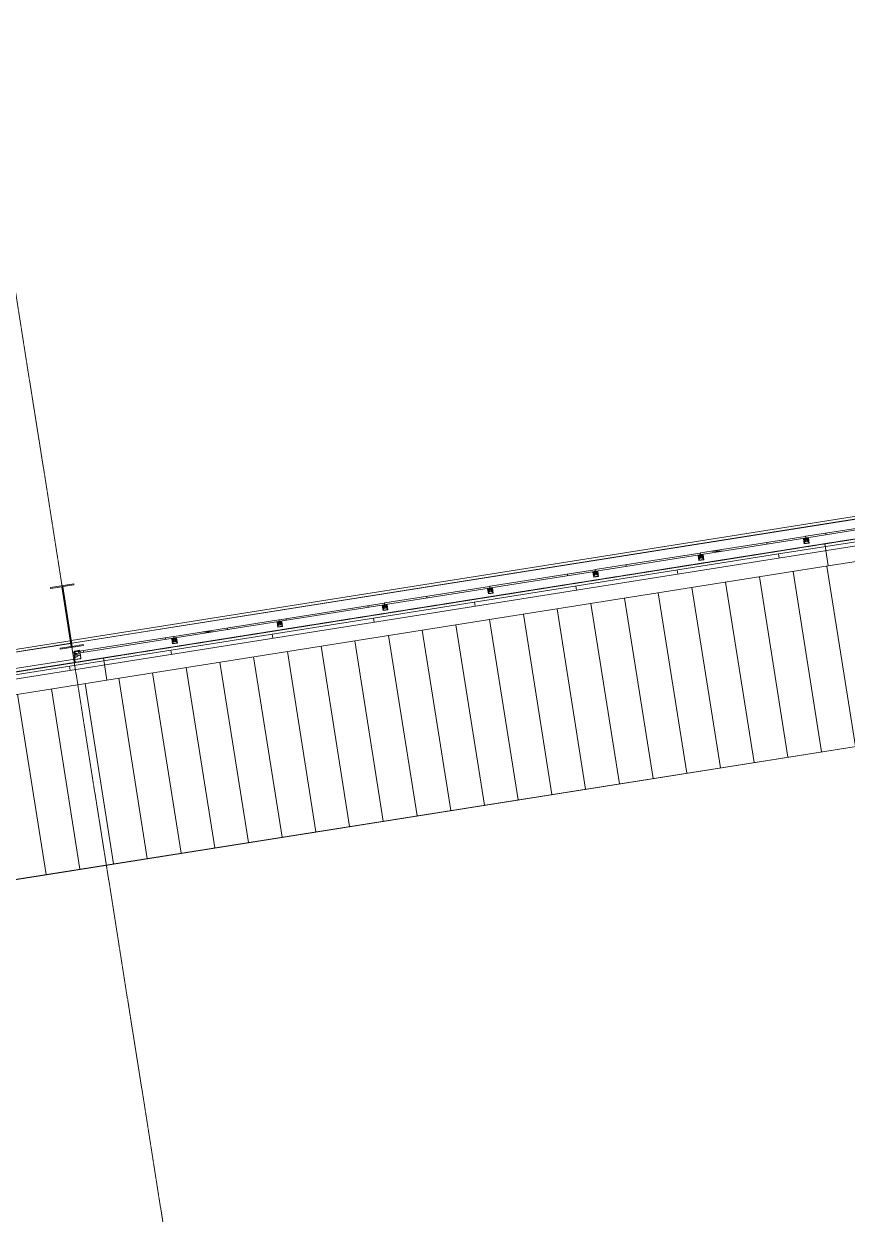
# Model space of a CAD drawing. Header units: millimetres. Extents: x -2355779 to -2216356, y 3874558 to 4068437.
# Drawn here: x -2258005 to -2249973, y 4003494 to 4015110 of the extents above; entities that cross this region are included whole.
import ezdxf

# ---------------------------------------------------------------- set-up
doc = ezdxf.new("R2010")
doc.units = ezdxf.units.MM
doc.linetypes.add('Grid Line', pattern=[21, 12, -3, 3, -3])
doc.linetypes.add('Overhead', pattern=[4, 2.5, -1.5])
for name, color, linetype, lineweight in [('A-CLNG', 13, 'Continuous', 5), ('A-DETL-GENF', 92, 'Continuous', 5), ('A-FLOR-OVHD', 1, 'Overhead', 13), ('A-GENM', 13, 'Continuous', 5), ('A-GLAZ-CURT', 52, 'Continuous', 5), ('A-GLAZ-CWMG', 51, 'Continuous', 5), ('A-ROOF', 132, 'Continuous', 5), ('A-ROOF-OTLN', 132, 'Continuous', 5), ('A-ROOF-PATT', 132, 'Continuous', 5), ('A-WALL', 113, 'Continuous', 5), ('A-WALL-FNSH', 113, 'Continuous', 13), ('S-BEAM', 12, 'Continuous', 5), ('S-GRID', 1, 'Continuous', 5)]:
    doc.layers.add(name, color=color, linetype=linetype, lineweight=lineweight)
pattern_1 = [(270, (0, 0.5), (-15, -9e-16), [])]

# ---------------------------------------------------------------- blocks, each defined once
blk = doc.blocks.new('Structural Framing 23 - Structural Framing 1-1264781-GA - Part B 6m')
at = {"layer": 'S-BEAM', "lineweight": 13}
for p, q in [((-2257518, 4009645), (-2257746, 4009609)), ((-2257746, 4009609), (-2257744, 4009599)), ((-2257744, 4009599), (-2257635, 4009616)), ((-2257635, 4009616), (-2257543, 4009033)), ((-2257626, 4009618), (-2257517, 4009635)), ((-2257533, 4009035), (-2257626, 4009618)), ((-2257517, 4009635), (-2257518, 4009645)), ((-2257543, 4009033), (-2257652, 4009016)), ((-2257652, 4009016), (-2257650, 4009006)), ((-2257650, 4009006), (-2257423, 4009042)), ((-2257425, 4009052), (-2257533, 4009035)), ((-2257423, 4009042), (-2257425, 4009052))]:
    blk.add_line(p, q, dxfattribs=at)
blk = doc.blocks.new('Generic Models 20 - Generic Models 13-2246191-GA - Part B 6m')
at = {"layer": 'A-GENM', "lineweight": 13}
for p, q in [((-2247458, 4010470), (-2250191, 4010037)), ((-2250157, 4009820), (-2247424, 4010252)), ((-2250191, 4010037), (-2257229, 4008922)), ((-2250191, 4010037), (-2250157, 4009820)), ((-2250157, 4009820), (-2250191, 4010037)), ((-2257195, 4008705), (-2250157, 4009820)), ((-2257229, 4008922), (-2257195, 4008705))]:
    blk.add_line(p, q, dxfattribs=at)
at = {"layer": 'A-GENM'}
for p, q in [((-2267703, 4007263), (-2257229, 4008922)), ((-2257195, 4008705), (-2267213, 4007118))]:
    blk.add_line(p, q, dxfattribs=at)
blk = doc.blocks.new('Rectangular Mullion - DPANMF BT1-1105306-GA - Part B 6m')
at = {"layer": 'A-DETL-GENF'}
for p, q in [((45, 67), (-13, 67)), ((-13, 67), (-13, -7)), ((-11, 46), (-11, 65)), ((-11, 65), (46, 65)), ((0, 46), (-11, 46)), ((-11, 20), (-11, 45)), ((-11, 45), (-1, 45)), ((-1, 20), (-11, 20)), ((-11, -5), (-11, 19)), ((-11, 19), (-1, 19)), ((-2, 4), (-8, 4)), ((-8, 4), (-8, -5)), ((-6, -14), (-6, 2)), ((-6, 2), (-3, 2)), ((-2, 42), (-4, 41)), ((-4, 40), (15, 40)), ((-4, 24), (-2, 22)), ((15, 24), (-4, 24)), ((-4, 1), (-4, -2)), ((-3, 2), (-3, -1)), ((-3, -2), (-3, 1)), ((-2, 0), (-2, 4)), ((-1, 45), (-1, 42)), ((1, 41), (-1, 41)), ((-1, 23), (-1, 20)), ((-1, 23), (1, 23)), ((-1, 19), (-1, 14)), ((-1, 14), (0, 14)), ((0, 42), (0, 46)), ((0, 14), (0, 22)), ((1, 44), (1, 41)), ((1, 23), (1, 20)), ((2, 41), (2, 44)), ((15, 41), (2, 41)), ((2, 20), (2, 23)), ((2, 23), (15, 23)), ((44, 33), (25, 33)), ((25, 31), (44, 31)), ((45, 12), (37, 12)), ((37, 12), (37, 11)), ((37, 11), (47, 11)), ((47, 65), (42, 65)), ((42, 65), (42, 63)), ((42, 63), (45, 63)), ((45, 63), (45, 34)), ((45, 30), (45, 12)), ((47, 11), (47, 65)), ((-13, -7), (-8, -7)), ((-8, -5), (-11, -5)), ((-8, -7), (-8, -16)), ((-8, -16), (-2, -16)), ((-4, -14), (-6, -14)), ((-4, -2), (-4, -3)), ((-4, -3), (-4, -12)), ((-3, -12), (-2, -12)), ((-2, -11), (-2, -2)), ((-1, -11), (-2, -11)), ((-2, -12), (-2, -16)), ((-2, -16), (-2, -13)), ((-2, -16), (46, -16)), ((0, -14), (0, -12)), ((44, -14), (0, -14)), ((44, -1), (42, -6)), ((43, -6), (44, -1)), ((43, -12), (43, -11)), ((43, -11), (46, -11)), ((46, -6), (44, -7)), ((46, -11), (44, -11)), ((44, -11), (44, -14)), ((48, 0), (46, -6)), ((46, -16), (46, -11)), ((46, -11), (46, -12))]:
    blk.add_line(p, q, dxfattribs=at)
for centre, radius, start, end in [((-4, 40), 0.3, 120, 270), ((-4, 24), 0.3, 90, 240), ((-3, 0), 0.834, 236.0388, 360), ((1, 44), 0.5, 360, 180), ((1, 20), 0.5, 180, 360), ((15, 32), 9.2, 9.8791, 91.6261), ((15, 32), 8, 270, 91.7438), ((15, 32), 9.2, 270, 350.121), ((25, 34), 1, 189.8791, 270), ((25, 30), 1, 90, 170.121), ((44, 34), 1, 270, 0), ((44, 30), 1, 0, 90), ((-3, -12), 0.5, 180, 270), ((-4, -14), 0.5, 270, 360), ((-2, -11), 0.5, 180, 270), ((-1, -12), 0.7, 360, 90), ((35, -1), 0.4, 40.5832, 186.9264), ((46, 0), 11.6, 183.4449, 257.2858), ((82, 37), 59.8, 218.9937, 226.1468), ((41, -6), 0.88, 222.5702, 338.0118), ((44, -6), 0.48, 168.5298, 286.4274), ((44, -1), 0.32, 348.5298, 158.0118), ((44, -10), 3.39, 323.7277, 346.2387), ((48, -1), 0.4, 353.5953, 160.3625), ((10, -1), 39.1, 346.2387, 0.9519)]:
    blk.add_arc(centre, radius, start, end, dxfattribs=at)
for points, knots in [([(-3, 1), (-3, 1), (-3, 1), (-4, 1), (-4, 1), (-4, 1), (-4, 1), (-4, 1), (-4, 1)], [0, 0, 0, 0, 0.125, 0.25, 0.5, 0.666667, 0.833333, 1, 1, 1, 1]), ([(-1, 41), (-1, 41), (-1, 42), (-1, 42), (-1, 42), (-1, 42), (-2, 42), (-2, 42)], [0, 0, 0, 0, 0.125, 0.25, 0.375, 0.625, 1, 1, 1, 1]), ([(-2, 22), (-2, 22), (-2, 22), (-1, 22), (-1, 22), (-1, 23), (-1, 23), (-1, 23)], [0, 0, 0, 0, 0.25, 0.5, 0.75, 0.875, 1, 1, 1, 1]), ([(-1, 42), (-1, 41), (-1, 41), (-1, 41), (-1, 41), (-1, 41), (-1, 41), (0, 42), (0, 42), (0, 42), (0, 42), (0, 42), (0, 42)], [0, 0, 0, 0, 0.083333, 0.1875, 0.291667, 0.375, 0.458333, 0.583333, 0.666667, 0.75, 0.875, 1, 1, 1, 1]), ([(0, 22), (0, 22), (0, 22), (0, 23), (0, 23), (-1, 23), (-1, 23), (-1, 23), (-1, 23), (-1, 23), (-1, 23)], [0, 0, 0, 0, 0.333333, 0.416667, 0.5, 0.583333, 0.666667, 0.75, 0.84375, 1, 1, 1, 1]), ([(46, 65), (46, 65), (46, 65), (46, 65), (46, 65), (46, 65), (46, 65), (46, 65), (46, 66), (46, 66), (46, 66), (46, 67), (46, 67), (45, 67), (45, 67), (45, 67)], [0, 0, 0, 0, 0.041667, 0.104167, 0.177083, 0.239583, 0.333333, 0.416667, 0.5, 0.666667, 0.729167, 0.791667, 0.84375, 0.90625, 1, 1, 1, 1]), ([(-2, -13), (-2, -13), (-2, -12), (-2, -12), (-3, -13), (-3, -13), (-3, -13), (-3, -13), (-3, -13), (-4, -13), (-4, -13), (-4, -14), (-4, -14), (-4, -14)], [0, 0, 0, 0, 0.072917, 0.1875, 0.291667, 0.5, 0.583333, 0.666667, 0.729167, 0.791667, 0.854167, 0.916667, 1, 1, 1, 1]), ([(-2, -2), (-2, -2), (-2, -2), (-2, -2), (-2, -2), (-3, -2), (-3, -2), (-3, -2), (-3, -2), (-3, -2)], [0, 0, 0, 0, 0.111111, 0.222222, 0.333333, 0.444444, 0.555556, 0.708333, 1, 1, 1, 1]), ([(46, -12), (46, -12), (46, -12), (46, -13), (46, -12), (46, -12), (47, -12), (47, -12), (47, -12)], [0, 0, 0, 0, 0.147059, 0.294118, 0.411765, 0.588235, 0.823529, 1, 1, 1, 1])]:
    blk.add_open_spline(points, degree=3, knots=knots, dxfattribs=at)
blk = doc.blocks.new('Rectangular Mullion - Frame_Framed Facade_Danpal_DPANMF BT1-2873210-GA - Part B 6m')
at = {"layer": 'A-GLAZ-CWMG'}
for p, q in [((-60, 57), (-60, 55)), ((-60, 1), (-13, 1)), ((-13, 1), (-13, -24)), ((-57, -21), (-59, -21)), ((-59, -21), (-59, -26)), ((-57, -24), (-57, -21)), ((-11, -26), (-6, -26)), ((-6, -17), (0, -17)), ((-6, -26), (-6, -17))]:
    blk.add_line(p, q, dxfattribs=at)
blk = doc.blocks.new('MulticellPanel_Polycarbonate_Danpal_1040w - Grey-2900068-GA - Part B 6m')
at = {"layer": 'A-GENM'}
h = blk.add_hatch(dxfattribs=at)
h.set_pattern_fill('FP_52', color=256, style=0, pattern_type=2)
h.set_pattern_definition(pattern_1)
h.paths.add_polyline_path([(-481, -1), (-481, 0), (-482, 1)])
h.paths.add_polyline_path([(487, -2), (485, -2), (486, -2)])
h.paths.add_polyline_path([(486, 8), (487, 9), (485, 16)])
for p, q in [((488, 9), (488, 13)), ((483, -6), (480, -6)), ((480, -6), (483, -11)), ((483, -11), (480, -10)), ((480, -10), (482, -14)), ((483, -15), (486, -15))]:
    blk.add_line(p, q, dxfattribs=at)
for centre, radius, start, end in [((-485, 13), 3, 105, 165), ((-488, 8), 1.2, 15, 74.9998), ((-488, 8), 1.2, 285.0002, 330.0001), ((485, 13), 3, 360, 75), ((488, 8), 1.2, 90.0002, 150.0001), ((488, 8), 1.2, 195, 239.9999), ((-479, -2), 2, 90, 131.2718), ((479, -2), 2, 21.2136, 76.2427), ((483, -14), 1.5, 206.8391, 270), ((486, -14), 1.5, 270, 0), ((488, -3), 1.2, 135.0001, 150.0001), ((488, -3), 1.2, 195, 239.9999)]:
    blk.add_arc(centre, radius, start, end, dxfattribs=at)
blk = doc.blocks.new('MulticellPanel_Polycarbonate_Danpal_1040w - Grey-2872306-GA - Part B 6m')
at = {"layer": 'A-GENM'}
h = blk.add_hatch(dxfattribs=at)
h.set_pattern_fill('FP_52', color=256, style=0, pattern_type=2)
h.set_pattern_definition(pattern_1)
h.paths.add_polyline_path([(-513, -1), (-514, 0), (-515, 1)])
h.paths.add_polyline_path([(519, -2), (517, -2), (519, -2)])
h.paths.add_polyline_path([(519, 8), (519, 9), (517, 16)])
for p, q in [((-520, 13), (-520, 9)), ((520, 9), (520, 13)), ((-519, -15), (-516, -15)), ((-515, -11), (-513, -6)), ((-513, -6), (-515, -6)), ((-513, -10), (-515, -11)), ((-514, -14), (-513, -10)), ((515, -6), (513, -6)), ((513, -6), (515, -11)), ((515, -11), (513, -10)), ((513, -10), (514, -14)), ((516, -15), (519, -15))]:
    blk.add_line(p, q, dxfattribs=at)
for centre, radius, start, end in [((-517, 13), 3, 105, 180), ((-520, 8), 1.2, 15, 89.9998), ((-520, 8), 1.2, 285.0002, 330.0001), ((517, 13), 3, 360, 75), ((520, 8), 1.2, 90.0002, 150.0001), ((520, 8), 1.2, 195, 239.9999), ((-520, -3), 1.2, 285.0002, 330.0001), ((-519, -14), 1.5, 180, 270), ((-520, -3), 1.2, 15, 59.9999), ((-516, -14), 1.5, 270, 333.1609), ((-511, -2), 2, 90, 158.7864), ((511, -2), 2, 21.2136, 76.2427), ((516, -14), 1.5, 206.8391, 270), ((520, -3), 1.2, 135.0001, 150.0001), ((520, -3), 1.2, 195, 239.9999), ((519, -14), 1.5, 270, 0)]:
    blk.add_arc(centre, radius, start, end, dxfattribs=at)
blk = doc.blocks.new('MulticellPanel_Polycarbonate_Danpal_1040w - Grey-V52-GA - Part B 6m')
at = {"layer": 'A-GENM'}
h = blk.add_hatch(dxfattribs=at)
h.set_pattern_fill('FP_52', color=256, style=0, pattern_type=2)
h.set_pattern_definition(pattern_1)
h.paths.add_polyline_path([(-513, -1), (-514, 0), (-515, 1)])
h.paths.add_polyline_path([(519, -2), (517, -2), (519, -2)])
h.paths.add_polyline_path([(519, 8), (519, 9), (518, 13)])
for p, q in [((-520, 13), (-520, 9)), ((520, 9), (520, 13)), ((-519, -15), (-516, -15)), ((-515, -11), (-513, -6)), ((-513, -6), (-515, -6)), ((-513, -10), (-515, -11)), ((-514, -14), (-513, -10)), ((515, -6), (513, -6)), ((513, -6), (515, -11)), ((515, -11), (513, -10)), ((513, -10), (514, -14)), ((516, -15), (519, -15))]:
    blk.add_line(p, q, dxfattribs=at)
for centre, radius, start, end in [((-517, 13), 3, 105, 180), ((-520, 8), 1.2, 15, 89.9998), ((-520, 8), 1.2, 285.0002, 330.0001), ((517, 13), 3, 360, 75), ((520, 8), 1.2, 90.0002, 150.0001), ((520, 8), 1.2, 195, 239.9999), ((-520, -3), 1.2, 285.0002, 330.0001), ((-519, -14), 1.5, 180, 270), ((-520, -3), 1.2, 15, 59.9999), ((-516, -14), 1.5, 270, 333.1609), ((-511, -2), 2, 90, 158.7864), ((511, -2), 2, 21.2136, 76.2427), ((516, -14), 1.5, 206.8391, 270), ((520, -3), 1.2, 135.0001, 150.0001), ((520, -3), 1.2, 195, 239.9999), ((519, -14), 1.5, 270, 0)]:
    blk.add_arc(centre, radius, start, end, dxfattribs=at)
blk = doc.blocks.new('MulticellPanel_Polycarbonate_Danpal_1040w - Grey-V53-GA - Part B 6m')
at = {"layer": 'A-GENM'}
h = blk.add_hatch(dxfattribs=at)
h.set_pattern_fill('FP_52', color=256, style=0, pattern_type=2)
h.set_pattern_definition(pattern_1)
h.paths.add_polyline_path([(-513, -1), (-514, 0), (-515, 1)])
h.paths.add_polyline_path([(519, -2), (519, -2), (517, -2)])
h.paths.add_polyline_path([(519, 8), (519, 9), (517, 16)])
for p, q in [((-520, 13), (-520, 9)), ((520, 9), (520, 13)), ((-519, -15), (-516, -15)), ((-515, -11), (-513, -6)), ((-513, -6), (-515, -6)), ((-513, -10), (-515, -11)), ((-514, -14), (-513, -10)), ((515, -6), (513, -6)), ((513, -6), (515, -11)), ((515, -11), (513, -10)), ((513, -10), (514, -14)), ((516, -15), (519, -15))]:
    blk.add_line(p, q, dxfattribs=at)
for centre, radius, start, end in [((-517, 13), 3, 105, 180), ((-520, 8), 1.2, 15, 89.9998), ((-520, 8), 1.2, 285.0002, 330.0001), ((517, 13), 3, 360, 75), ((520, 8), 1.2, 90.0002, 150.0001), ((520, 8), 1.2, 195, 239.9999), ((-520, -3), 1.2, 285.0002, 330.0001), ((-519, -14), 1.5, 180, 270), ((-520, -3), 1.2, 15, 59.9999), ((-516, -14), 1.5, 270, 333.1609), ((-511, -2), 2, 90, 158.7864), ((511, -2), 2, 21.2136, 76.2427), ((516, -14), 1.5, 206.8391, 270), ((520, -3), 1.2, 135.0001, 150.0001), ((520, -3), 1.2, 195, 239.9999), ((519, -14), 1.5, 270, 0)]:
    blk.add_arc(centre, radius, start, end, dxfattribs=at)
blk = doc.blocks.new('MulticellPanel_Polycarbonate_Danpal_1040w - Grey-V54-GA - Part B 6m')
at = {"layer": 'A-GENM'}
h = blk.add_hatch(dxfattribs=at)
h.set_pattern_fill('FP_52', color=256, style=0, pattern_type=2)
h.set_pattern_definition(pattern_1)
h.paths.add_polyline_path([(-513, -1), (-514, 0), (-515, 1)])
h.paths.add_polyline_path([(519, -2), (517, -2), (519, -2)])
h.paths.add_polyline_path([(519, 8), (519, 9), (517, 16)])
for p, q in [((-520, 13), (-520, 9)), ((520, 9), (520, 13)), ((-519, -15), (-516, -15)), ((-515, -11), (-513, -6)), ((-513, -6), (-515, -6)), ((-513, -10), (-515, -11)), ((-514, -14), (-513, -10)), ((515, -6), (513, -6)), ((513, -6), (515, -11)), ((515, -11), (513, -10)), ((513, -10), (514, -14)), ((516, -15), (519, -15))]:
    blk.add_line(p, q, dxfattribs=at)
for centre, radius, start, end in [((-517, 13), 3, 105, 180), ((-520, 8), 1.2, 15, 89.9998), ((-520, 8), 1.2, 285.0002, 330.0001), ((517, 13), 3, 360, 75), ((520, 8), 1.2, 90.0002, 150.0001), ((520, 8), 1.2, 195, 239.9999), ((-520, -3), 1.2, 285.0002, 330.0001), ((-519, -14), 1.5, 180, 270), ((-520, -3), 1.2, 15, 60.6882), ((-516, -14), 1.5, 270, 333.1609), ((-511, -2), 2, 90, 158.7864), ((511, -2), 2, 21.2136, 76.2427), ((516, -14), 1.5, 206.8391, 270), ((520, -3), 1.2, 135.0001, 150.0001), ((520, -3), 1.2, 195, 239.9999), ((519, -14), 1.5, 270, 0)]:
    blk.add_arc(centre, radius, start, end, dxfattribs=at)
blk = doc.blocks.new('MulticellPanel_Polycarbonate_Danpal_1040w - Grey-2900072-GA - Part B 6m')
at = {"layer": 'A-GENM'}
h = blk.add_hatch(dxfattribs=at)
h.set_pattern_fill('FP_53', color=256, style=0, pattern_type=2)
h.set_pattern_definition([(81, (1602056.85, -4312767.3), (-790.15067, 125.14757), []), (171, (1602056.85, -4312767.3), (-125.14757, -790.15067), [])])
h.paths.add_polyline_path([(-483, -6), (-481, -1), (-486, -3)])
h.paths.add_polyline_path([(-488, -13), (-483, -11), (-483, -6), (-488, -4), (-488, -13)])
h.paths.add_polyline_path([(-488, -2), (-481, -1), (-488, 7)])
h.paths.add_polyline_path([(-479, 0), (479, 0), (486, 8), (485, 16), (-485, 16), (-486, 8)])
h.paths.add_polyline_path([(483, -6), (486, -3), (481, -1)])
h.paths.add_polyline_path([(488, -14), (488, -4), (483, -6), (483, -11)])
h.paths.add_polyline_path([(481, -1), (488, -2), (488, 7)])
for p, q in [((-488, 13), (-488, 9)), ((-488, 7), (-488, -2)), ((485, 16), (-485, 16)), ((488, 9), (488, 13)), ((488, -2), (488, 7)), ((-488, -4), (-488, -13)), ((-486, -15), (-483, -15)), ((-483, -6), (-481, -1)), ((-483, -11), (-480, -6)), ((-480, -6), (-483, -6)), ((-480, -10), (-483, -11)), ((-482, -13), (-480, -10)), ((-479, 0), (479, 0)), ((483, -6), (480, -6)), ((480, -6), (483, -11)), ((483, -11), (480, -10)), ((480, -10), (482, -14)), ((481, -1), (483, -6)), ((483, -15), (486, -15)), ((488, -14), (488, -4))]:
    blk.add_line(p, q, dxfattribs=at)
for centre, radius, start, end in [((-485, 13), 3, 90, 180), ((-488, 8), 1.2, 270.0002, 89.9998), ((485, 13), 3, 360, 90), ((488, 8), 1.2, 90.0002, 269.9998), ((-488, -3), 1.2, 270.0002, 89.9998), ((-486, -14), 1.5, 225, 270), ((-483, -14), 1.5, 270, 333.1609), ((-479, -2), 2, 90, 158.7864), ((479, -2), 2, 21.2136, 90), ((483, -14), 1.5, 206.8391, 270), ((488, -3), 1.2, 90.0002, 269.9998), ((486, -14), 1.5, 270, 360)]:
    blk.add_arc(centre, radius, start, end, dxfattribs=at)
blk = doc.blocks.new('MulticellPanel_Polycarbonate_Danpal_1040w - Grey-2873220-GA - Part B 6m')
at = {"layer": 'A-GENM'}
h = blk.add_hatch(dxfattribs=at)
h.set_pattern_fill('FP_54', color=256, style=0, pattern_type=2)
h.set_pattern_definition([(81, (1601049.2, -4312767.3), (-790.15067, 125.14757), []), (171, (1601049.2, -4312767.3), (-125.14757, -790.15067), [])])
h.paths.add_polyline_path([(-515, -6), (-513, -1), (-519, -3)])
h.paths.add_polyline_path([(-520, -14), (-515, -11), (-515, -6), (-520, -4)])
h.paths.add_polyline_path([(-520, -2), (-513, -1), (-520, 7)])
h.paths.add_polyline_path([(-511, 0), (511, 0), (519, 8), (517, 16), (-517, 16), (-519, 8)])
h.paths.add_polyline_path([(515, -6), (519, -3), (513, -1)])
h.paths.add_polyline_path([(520, -14), (520, -4), (515, -7), (515, -11)])
h.paths.add_polyline_path([(513, -1), (520, -2), (520, 7)])
for p, q in [((-520, 13), (-520, 9)), ((-520, 7), (-520, -2)), ((517, 16), (-517, 16)), ((520, 9), (520, 13)), ((520, -2), (520, 7)), ((-520, -4), (-520, -14)), ((-519, -15), (-516, -15)), ((-515, -6), (-513, -1)), ((-515, -11), (-513, -6)), ((-513, -6), (-515, -6)), ((-513, -10), (-515, -11)), ((-514, -14), (-513, -10)), ((-511, 0), (511, 0)), ((513, -1), (515, -6)), ((515, -6), (513, -6)), ((513, -6), (515, -11)), ((515, -11), (513, -10)), ((513, -10), (514, -14)), ((516, -15), (519, -15)), ((520, -14), (520, -4))]:
    blk.add_line(p, q, dxfattribs=at)
for centre, radius, start, end in [((-517, 13), 3, 90, 180), ((-520, 8), 1.2, 270.0002, 89.9998), ((517, 13), 3, 360, 90), ((520, 8), 1.2, 90.0002, 269.9998), ((-520, -3), 1.2, 270.0002, 89.9998), ((-519, -14), 1.5, 180, 270), ((-516, -14), 1.5, 270, 333.1609), ((-511, -2), 2, 90, 158.7864), ((511, -2), 2, 21.2136, 90), ((516, -14), 1.5, 206.8391, 270), ((520, -3), 1.2, 90.0002, 269.9998), ((519, -14), 1.5, 270, 360)]:
    blk.add_arc(centre, radius, start, end, dxfattribs=at)
blk = doc.blocks.new('MulticellPanel_Polycarbonate_Danpal_1040w - Grey-V58-GA - Part B 6m')
at = {"layer": 'A-GENM'}
h = blk.add_hatch(dxfattribs=at)
h.set_pattern_fill('FP_55', color=256, style=0, pattern_type=2)
h.set_pattern_definition([(81, (1600009.2, -4312767.3), (-790.15067, 125.14757), []), (171, (1600009.2, -4312767.3), (-125.14757, -790.15067), [])])
h.paths.add_polyline_path([(-515, -6), (-513, -1), (-519, -3)])
h.paths.add_polyline_path([(-520, -14), (-515, -8), (-515, -6), (-520, -4), (-520, -8)])
h.paths.add_polyline_path([(-520, -2), (-513, -1), (-520, 7)])
h.paths.add_polyline_path([(-511, 0), (511, 0), (519, 8), (517, 16), (-517, 16), (-519, 8)])
h.paths.add_polyline_path([(515, -6), (519, -3), (513, -1)])
h.paths.add_polyline_path([(520, -14), (520, -4), (515, -6), (515, -11)])
h.paths.add_polyline_path([(513, -1), (520, -2), (520, 7)])
for p, q in [((-520, 13), (-520, 9)), ((-520, 7), (-520, -2)), ((517, 16), (-517, 16)), ((520, 9), (520, 13)), ((520, -2), (520, 7)), ((-520, -4), (-520, -14)), ((-519, -15), (-516, -15)), ((-515, -6), (-513, -1)), ((-515, -11), (-513, -6)), ((-513, -6), (-515, -6)), ((-513, -10), (-515, -11)), ((-514, -14), (-513, -10)), ((-511, 0), (511, 0)), ((513, -1), (515, -6)), ((515, -6), (513, -6)), ((513, -6), (515, -11)), ((515, -11), (513, -10)), ((513, -10), (514, -14)), ((516, -15), (519, -15)), ((520, -14), (520, -4))]:
    blk.add_line(p, q, dxfattribs=at)
for centre, radius, start, end in [((-517, 13), 3, 90, 180), ((-520, 8), 1.2, 270.0002, 89.9998), ((517, 13), 3, 360, 90), ((520, 8), 1.2, 90.0002, 269.9998), ((-520, -3), 1.2, 270.0002, 89.9998), ((-519, -14), 1.5, 180, 270), ((-516, -14), 1.5, 270, 333.1609), ((-511, -2), 2, 90, 158.7864), ((511, -2), 2, 21.2136, 90), ((516, -14), 1.5, 206.8391, 270), ((520, -3), 1.2, 90.0002, 269.9998), ((519, -14), 1.5, 270, 360)]:
    blk.add_arc(centre, radius, start, end, dxfattribs=at)
blk = doc.blocks.new('MulticellPanel_Polycarbonate_Danpal_1040w - Grey-V59-GA - Part B 6m')
at = {"layer": 'A-GENM'}
h = blk.add_hatch(dxfattribs=at)
h.set_pattern_fill('FP_56', color=256, style=0, pattern_type=2)
h.set_pattern_definition([(81, (1598969.2, -4312767.3), (-790.15067, 125.14757), []), (171, (1598969.2, -4312767.3), (-125.14757, -790.15067), [])])
h.paths.add_polyline_path([(-515, -6), (-513, -1), (-519, -3)])
h.paths.add_polyline_path([(-520, -14), (-515, -11), (-515, -6), (-520, -4)])
h.paths.add_polyline_path([(-520, -2), (-513, -1), (-520, 7)])
h.paths.add_polyline_path([(-511, 0), (511, 0), (519, 8), (517, 16), (-517, 16), (-519, 8)])
h.paths.add_polyline_path([(515, -6), (519, -3), (513, -1)])
h.paths.add_polyline_path([(520, -14), (520, -4), (515, -6), (515, -11)])
h.paths.add_polyline_path([(513, -1), (520, -2), (520, 7)])
for p, q in [((-520, 13), (-520, 9)), ((-520, 7), (-520, -2)), ((517, 16), (-517, 16)), ((520, 9), (520, 13)), ((520, -2), (520, 7)), ((-520, -4), (-520, -14)), ((-519, -15), (-516, -15)), ((-515, -6), (-513, -1)), ((-515, -11), (-513, -6)), ((-513, -6), (-515, -6)), ((-513, -10), (-515, -11)), ((-514, -14), (-513, -10)), ((-511, 0), (511, 0)), ((513, -1), (515, -6)), ((515, -6), (513, -6)), ((513, -6), (515, -11)), ((515, -11), (513, -10)), ((513, -10), (514, -14)), ((516, -15), (519, -15)), ((520, -14), (520, -4))]:
    blk.add_line(p, q, dxfattribs=at)
for centre, radius, start, end in [((-517, 13), 3, 90, 180), ((-520, 8), 1.2, 270.0002, 89.9998), ((517, 13), 3, 360, 90), ((520, 8), 1.2, 90.0002, 269.9998), ((-520, -3), 1.2, 270.0002, 89.9998), ((-519, -14), 1.5, 180, 270), ((-516, -14), 1.5, 270, 333.1609), ((-511, -2), 2, 90, 158.7864), ((511, -2), 2, 21.2136, 90), ((516, -14), 1.5, 206.8391, 270), ((520, -3), 1.2, 90.0002, 269.9998), ((519, -14), 1.5, 270, 360)]:
    blk.add_arc(centre, radius, start, end, dxfattribs=at)
blk = doc.blocks.new('MulticellPanel_Polycarbonate_Danpal_1040w - Grey-V60-GA - Part B 6m')
at = {"layer": 'A-GENM'}
h = blk.add_hatch(dxfattribs=at)
h.set_pattern_fill('FP_57', color=256, style=0, pattern_type=2)
h.set_pattern_definition([(81, (1597929.2, -4312767.3), (-790.15067, 125.14757), []), (171, (1597929.2, -4312767.3), (-125.14757, -790.15067), [])])
h.paths.add_polyline_path([(-515, -6), (-513, -1), (-519, -3)])
h.paths.add_polyline_path([(-520, -14), (-515, -11), (-515, -6), (-520, -4)])
h.paths.add_polyline_path([(-520, -2), (-513, -1), (-520, 7)])
h.paths.add_polyline_path([(-511, 0), (511, 0), (519, 8), (517, 16), (-517, 16), (-519, 8)])
h.paths.add_polyline_path([(515, -6), (519, -3), (513, -1)])
h.paths.add_polyline_path([(520, -14), (520, -4), (515, -6), (515, -11)])
h.paths.add_polyline_path([(513, -1), (520, -2), (520, 7)])
for p, q in [((-520, 13), (-520, 9)), ((-520, 7), (-520, -2)), ((517, 16), (-517, 16)), ((520, 9), (520, 13)), ((520, -2), (520, 7)), ((-520, -4), (-520, -14)), ((-519, -15), (-516, -15)), ((-515, -6), (-513, -1)), ((-515, -11), (-513, -6)), ((-513, -6), (-515, -6)), ((-513, -10), (-515, -11)), ((-514, -14), (-513, -10)), ((-511, 0), (511, 0)), ((513, -1), (515, -6)), ((515, -6), (513, -6)), ((513, -6), (515, -11)), ((515, -11), (513, -10)), ((513, -10), (514, -14)), ((516, -15), (519, -15)), ((520, -14), (520, -4))]:
    blk.add_line(p, q, dxfattribs=at)
for centre, radius, start, end in [((-517, 13), 3, 90, 180), ((-520, 8), 1.2, 270.0002, 89.9998), ((517, 13), 3, 360, 90), ((520, 8), 1.2, 90.0002, 269.9998), ((-520, -3), 1.2, 270.0002, 89.9998), ((-519, -14), 1.5, 180, 270), ((-516, -14), 1.5, 270, 333.1609), ((-511, -2), 2, 90, 158.7864), ((511, -2), 2, 21.2136, 90), ((516, -14), 1.5, 206.8391, 270), ((520, -3), 1.2, 90.0002, 269.9998), ((519, -14), 1.5, 270, 360)]:
    blk.add_arc(centre, radius, start, end, dxfattribs=at)
blk = doc.blocks.new('MulticellPanel_Polycarbonate_Danpal_1040w - Grey-V61-GA - Part B 6m')
at = {"layer": 'A-GENM'}
h = blk.add_hatch(dxfattribs=at)
h.set_pattern_fill('FP_58', color=256, style=0, pattern_type=2)
h.set_pattern_definition([(81, (1596889.2, -4312767.3), (-790.15067, 125.14757), []), (171, (1596889.2, -4312767.3), (-125.14757, -790.15067), [])])
h.paths.add_polyline_path([(-515, -6), (-513, -1), (-519, -3)])
h.paths.add_polyline_path([(-520, -14), (-515, -11), (-515, -6), (-520, -4)])
h.paths.add_polyline_path([(-520, -2), (-513, -1), (-520, 7)])
h.paths.add_polyline_path([(-511, 0), (511, 0), (519, 8), (517, 16), (-517, 16), (-519, 8)])
h.paths.add_polyline_path([(515, -6), (519, -3), (513, -1)])
h.paths.add_polyline_path([(520, -14), (520, -4), (515, -6), (515, -11)])
h.paths.add_polyline_path([(513, -1), (520, -2), (520, 7)])
for p, q in [((-520, 13), (-520, 9)), ((-520, 7), (-520, -2)), ((517, 16), (-517, 16)), ((520, 9), (520, 13)), ((520, -2), (520, 7)), ((-520, -4), (-520, -14)), ((-519, -15), (-516, -15)), ((-515, -6), (-513, -1)), ((-515, -11), (-513, -6)), ((-513, -6), (-515, -6)), ((-513, -10), (-515, -11)), ((-514, -14), (-513, -10)), ((-511, 0), (511, 0)), ((513, -1), (515, -6)), ((515, -6), (513, -6)), ((513, -6), (515, -11)), ((515, -11), (513, -10)), ((513, -10), (514, -14)), ((516, -15), (519, -15)), ((520, -14), (520, -4))]:
    blk.add_line(p, q, dxfattribs=at)
for centre, radius, start, end in [((-517, 13), 3, 90, 180), ((-520, 8), 1.2, 270.0002, 89.9998), ((517, 13), 3, 360, 90), ((520, 8), 1.2, 90.0002, 269.9998), ((-520, -3), 1.2, 270.0002, 89.9998), ((-519, -14), 1.5, 180, 270), ((-516, -14), 1.5, 270, 333.1609), ((-511, -2), 2, 90, 158.7864), ((511, -2), 2, 21.2136, 90), ((516, -14), 1.5, 206.8391, 270), ((520, -3), 1.2, 90.0002, 269.9998), ((519, -14), 1.5, 270, 360)]:
    blk.add_arc(centre, radius, start, end, dxfattribs=at)
blk = doc.blocks.new('MulticellPanel_Polycarbonate_Danpal_1040w - Grey-V62-GA - Part B 6m')
at = {"layer": 'A-GENM'}
h = blk.add_hatch(dxfattribs=at)
h.set_pattern_fill('FP_59', color=256, style=0, pattern_type=2)
h.set_pattern_definition([(81, (1595849.2, -4312767.3), (-790.15067, 125.14757), []), (171, (1595849.2, -4312767.3), (-125.14757, -790.15067), [])])
h.paths.add_polyline_path([(-515, -6), (-513, -1), (-519, -3)])
h.paths.add_polyline_path([(-520, -14), (-515, -11), (-515, -6), (-520, -4)])
h.paths.add_polyline_path([(-520, -2), (-513, -1), (-520, 7)])
h.paths.add_polyline_path([(-511, 0), (511, 0), (519, 8), (517, 16), (-517, 16), (-519, 8)])
h.paths.add_polyline_path([(515, -6), (519, -3), (513, -1)])
h.paths.add_polyline_path([(520, -14), (520, -4), (515, -6), (515, -11)])
h.paths.add_polyline_path([(513, -1), (520, -2), (520, 7), (513, -1)])
for p, q in [((-520, 13), (-520, 9)), ((-520, 7), (-520, -2)), ((517, 16), (-517, 16)), ((520, 9), (520, 13)), ((520, -2), (520, 7)), ((-520, -4), (-520, -14)), ((-519, -15), (-516, -15)), ((-515, -6), (-513, -1)), ((-515, -11), (-513, -6)), ((-513, -6), (-515, -6)), ((-513, -10), (-515, -11)), ((-514, -14), (-513, -10)), ((-511, 0), (511, 0)), ((513, -1), (515, -6)), ((515, -6), (513, -6)), ((513, -6), (515, -11)), ((515, -11), (513, -10)), ((513, -10), (514, -14)), ((516, -15), (519, -15)), ((520, -14), (520, -4))]:
    blk.add_line(p, q, dxfattribs=at)
for centre, radius, start, end in [((-517, 13), 3, 90, 180), ((-520, 8), 1.2, 270.0002, 89.9998), ((517, 13), 3, 360, 90), ((520, 8), 1.2, 90.0002, 269.9998), ((-520, -3), 1.2, 270.0002, 89.9998), ((-519, -14), 1.5, 180, 270), ((-516, -14), 1.5, 270, 333.1609), ((-511, -2), 2, 90, 158.7864), ((511, -2), 2, 21.2136, 90), ((516, -14), 1.5, 206.8391, 270), ((520, -3), 1.2, 90.0002, 269.9998), ((519, -14), 1.5, 270, 360)]:
    blk.add_arc(centre, radius, start, end, dxfattribs=at)
blk = doc.blocks.new('MulticellPanel_Polycarbonate_Danpal_1040w - Grey-V63-GA - Part B 6m')
at = {"layer": 'A-GENM'}
h = blk.add_hatch(dxfattribs=at)
h.set_pattern_fill('FP_60', color=256, style=0, pattern_type=2)
h.set_pattern_definition([(81, (1594809.2, -4312767.3), (-790.15067, 125.14757), []), (171, (1594809.2, -4312767.3), (-125.14757, -790.15067), [])])
h.paths.add_polyline_path([(-515, -6), (-513, -1), (-519, -3)])
h.paths.add_polyline_path([(-520, -14), (-515, -11), (-515, -6), (-520, -4)])
h.paths.add_polyline_path([(-520, -2), (-513, -1), (-520, 7)])
h.paths.add_polyline_path([(-511, 0), (511, 0), (519, 8), (517, 16), (-517, 16), (-519, 8)])
h.paths.add_polyline_path([(515, -6), (519, -3), (513, -1)])
h.paths.add_polyline_path([(520, -14), (520, -4), (515, -6), (515, -11)])
h.paths.add_polyline_path([(513, -1), (520, -2), (520, 7)])
for p, q in [((-520, 13), (-520, 9)), ((-520, 7), (-520, -2)), ((517, 16), (-517, 16)), ((520, 9), (520, 13)), ((520, -2), (520, 7)), ((-520, -4), (-520, -14)), ((-519, -15), (-516, -15)), ((-515, -6), (-513, -1)), ((-515, -11), (-513, -6)), ((-513, -6), (-515, -6)), ((-513, -10), (-515, -11)), ((-514, -14), (-513, -10)), ((-511, 0), (511, 0)), ((513, -1), (515, -6)), ((515, -6), (513, -6)), ((513, -6), (515, -11)), ((515, -11), (513, -10)), ((513, -10), (514, -14)), ((516, -15), (519, -15)), ((520, -14), (520, -4))]:
    blk.add_line(p, q, dxfattribs=at)
for centre, radius, start, end in [((-517, 13), 3, 90, 180), ((-520, 8), 1.2, 270.0002, 89.9998), ((517, 13), 3, 360, 90), ((520, 8), 1.2, 90.0002, 269.9998), ((-520, -3), 1.2, 270.0002, 89.9998), ((-519, -14), 1.5, 180, 270), ((-516, -14), 1.5, 270, 333.1609), ((-511, -2), 2, 90, 158.7864), ((511, -2), 2, 21.2136, 90), ((516, -14), 1.5, 206.8391, 270), ((520, -3), 1.2, 90.0002, 269.9998), ((519, -14), 1.5, 270, 360)]:
    blk.add_arc(centre, radius, start, end, dxfattribs=at)
blk = doc.blocks.new('Rectangular Mullion - DPAEC50-1105308-GA - Part B 6m')
at = {"layer": 'A-DETL-GENF'}
for p, q in [((24, 54), (-24, 54)), ((-24, 54), (-24, 5)), ((-23, 3), (-18, 3)), ((-22, 7), (-22, 34)), ((-21, 43), (-21, 50)), ((-21, 35), (-18, 35)), ((-17, 7), (-21, 6)), ((-20, 51), (-1, 51)), ((-20, 41), (-20, 43)), ((-15, 18), (-20, 9)), ((-20, 9), (-15, 17)), ((-20, 9), (-20, 7)), ((-20, 8), (-20, 9)), ((-14, 8), (-20, 8)), ((-20, 7), (-14, 7)), ((-17, 40), (-19, 40)), ((-10, 37), (-18, 37)), ((-18, 35), (-18, 22)), ((-16, 22), (-17, 35)), ((-17, 35), (-9, 35)), ((-9, 20), (-14, 20)), ((-14, 19), (-10, 19)), ((-9, 9), (-13, 8)), ((-13, 7), (-7, 9)), ((-8, 2), (-12, 1)), ((-12, 1), (-9, 1)), ((-8, 37), (-9, 37)), ((9, 34), (-9, 34)), ((-9, 34), (-8, 34)), ((-7, 9), (-9, 5)), ((-9, 4), (-7, 4)), ((-8, 36), (-8, 37)), ((-8, 34), (-8, 22)), ((-8, 5), (-6, 10)), ((-6, 10), (-8, 9)), ((-8, 2), (-6, 5)), ((-6, 5), (-8, 5)), ((-7, 4), (-8, 2)), ((-7, 22), (-7, 34)), ((-7, 34), (7, 34)), ((-4, 23), (3, 23)), ((3, 23), (-4, 23)), ((-1, 51), (0, 52)), ((0, 52), (1, 51)), ((1, 51), (20, 51)), ((8, 9), (6, 10)), ((6, 10), (8, 5)), ((8, 5), (6, 5)), ((6, 5), (8, 2)), ((7, 34), (7, 22)), ((9, 5), (7, 9)), ((7, 9), (13, 7)), ((8, 2), (7, 4)), ((7, 4), (9, 4)), ((9, 37), (8, 37)), ((8, 37), (8, 36)), ((8, 22), (8, 34)), ((8, 34), (9, 34)), ((12, 1), (8, 2)), ((9, 35), (17, 35)), ((14, 20), (9, 20)), ((13, 8), (9, 9)), ((9, 1), (12, 1)), ((18, 37), (10, 37)), ((10, 19), (14, 19)), ((20, 8), (14, 8)), ((14, 7), (20, 7)), ((20, 9), (15, 18)), ((15, 17), (20, 9)), ((17, 35), (16, 22)), ((19, 40), (17, 40)), ((21, 6), (17, 7)), ((18, 22), (18, 35)), ((18, 35), (21, 35)), ((18, 3), (23, 3)), ((20, 43), (20, 41)), ((20, 7), (20, 9)), ((20, 9), (20, 8)), ((21, 50), (21, 43)), ((22, 34), (22, 7)), ((24, 5), (24, 54))]:
    blk.add_line(p, q, dxfattribs=at)
for centre, radius, start, end in [((-23, 5), 1, 180, 270), ((-21, 39), 2.1, 75, 15), ((-21, 34), 1, 90, 180), ((-21, 7), 1, 180, 275), ((-20, 50), 1.2, 90, 180), ((-21, 39), 3.7, 75, 100.9055), ((-21, 39), 3.7, 325.4192, 15), ((-9, 28), 6, 90, 178.5709), ((137, 25), 152, 178.5709, 182.4896), ((137, 25), 152, 182.9076, 186.319), ((-9, 28), 5.2, 90, 178.5709), ((137, 25), 151, 178.5709, 181.8369), ((137, 25), 151, 182.064, 186.2791), ((137, 25), 152, 186.7358, 188.8939), ((137, 25), 151, 186.7315, 189.0318), ((-12, 2), 0.975, 188.8939, 275.24), ((-10, 38), 0.706, 289.0493, 354.5477), ((-4, 17), 6.58, 156.7371, 181.8449), ((16, 17), 26.5, 181.8449, 197.5886), ((-9, 36), 1, 270, 360), ((-4, 17), 5.98, 90, 181.8449), ((-4, 17), 6.58, 131.8412, 150.9148), ((16, 17), 25.9, 181.8449, 197.6717), ((-9, 4), 0.4, 157.1611, 284), ((-9, 2), 0.963, 275.24, 334.4387), ((-4, 17), 6.58, 90, 125.1634), ((3, 17), 5.98, 358.1551, 90), ((3, 17), 6.58, 54.8366, 90), ((9, 36), 1, 180, 270), ((3, 17), 6.58, 29.0852, 48.1588), ((-16, 17), 25.9, 342.3283, 358.1551), ((9, 2), 0.963, 205.5613, 264.76), ((10, 38), 0.706, 185.4523, 250.9507), ((9, 28), 6, 1.4287, 89.9792), ((9, 28), 5.2, 1.4291, 90), ((-16, 17), 26.5, 342.4114, 358.1551), ((9, 4), 0.4, 256, 22.8389), ((3, 17), 6.58, 358.1551, 23.2629), ((-137, 25), 151, 350.9682, 353.2685), ((12, 2), 0.975, 264.76, 351.1061), ((-137, 25), 151, 353.7209, 357.936), ((-137, 25), 152, 351.1061, 353.2642), ((-137, 25), 151, 358.1631, 1.4291), ((-137, 25), 152, 353.681, 357.0924), ((-137, 25), 152, 357.5109, 1.4287), ((21, 39), 3.7, 165, 214.5808), ((21, 39), 2.1, 165, 105), ((20, 50), 1.2, 360, 90), ((21, 39), 3.7, 79.0945, 105), ((21, 34), 1, 360, 90), ((21, 7), 1, 265, 360), ((23, 5), 1, 270, 360)]:
    blk.add_arc(centre, radius, start, end, dxfattribs=at)
for points, knots in [([(-18, 22), (-18, 22), (-18, 21), (-17, 21), (-17, 21), (-17, 21), (-17, 22), (-16, 22), (-16, 22), (-16, 22), (-16, 22)], [0, 0, 0, 0, 0.125, 0.25, 0.5, 0.625, 0.75, 0.875, 0.9375, 1, 1, 1, 1]), ([(-18, 3), (-18, 3), (-18, 4), (-18, 4), (-17, 4), (-17, 4), (-17, 4), (-17, 4), (-17, 5), (-17, 5), (-17, 5), (-17, 5), (-16, 6), (-16, 6), (-16, 6), (-16, 6), (-16, 6), (-17, 7), (-17, 7), (-17, 7), (-17, 7)], [0, 0, 0, 0, 0.083333, 0.166667, 0.208333, 0.25, 0.333333, 0.375, 0.416667, 0.458333, 0.5, 0.583333, 0.666667, 0.729167, 0.791667, 0.84375, 0.885417, 0.927083, 0.96875, 1, 1, 1, 1]), ([(16, 22), (16, 22), (16, 22), (16, 22), (17, 22), (17, 22), (17, 21), (18, 21), (18, 22)], [0, 0, 0, 0, 0.0625, 0.125, 0.1875, 0.3125, 0.4375, 1, 1, 1, 1]), ([(17, 7), (17, 7), (17, 7), (17, 7), (16, 6), (16, 6), (16, 6), (16, 6), (16, 6), (17, 5), (17, 5), (17, 4), (18, 3), (18, 3)], [0, 0, 0, 0, 0.03125, 0.072917, 0.114583, 0.15625, 0.208333, 0.270833, 0.333333, 0.416667, 0.583333, 0.75, 1, 1, 1, 1])]:
    blk.add_open_spline(points, degree=3, knots=knots, dxfattribs=at)
blk = doc.blocks.new('Rectangular Mullion - Mullion_FramedFacade_Danpal_DPAEC50-2873209-GA - Part B 6m')
at = {"layer": 'A-GLAZ-CWMG'}
for p, q in [((-18, 3), (-23, 3)), ((-20, 9), (-22, 9)), ((-21, 6), (-17, 7)), ((-20, 7), (-20, 9)), ((-14, 7), (-20, 7)), ((-9, 1), (-12, 1)), ((-8, 9), (-6, 10)), ((-6, 10), (-8, 5)), ((-8, 5), (-6, 5)), ((-6, 5), (-8, 2)), ((3, 23), (-4, 23)), ((8, 5), (6, 10)), ((6, 10), (8, 9)), ((8, 2), (6, 5)), ((6, 5), (8, 5)), ((12, 1), (9, 1)), ((20, 7), (14, 7)), ((17, 7), (21, 6)), ((23, 3), (18, 3)), ((22, 9), (20, 9)), ((20, 9), (20, 7))]:
    blk.add_line(p, q, dxfattribs=at)
for centre, radius, start, end in [((-23, 5), 1, 180, 270), ((-21, 7), 1, 227.5, 275), ((137, 25), 152, 186.7358, 188.8939), ((-12, 2), 0.975, 188.8939, 275.24), ((-4, 17), 5.98, 90, 181.8449), ((16, 17), 25.9, 181.8449, 197.6717), ((-9, 2), 0.963, 275.24, 334.4387), ((3, 17), 5.98, 358.1551, 90), ((-16, 17), 25.9, 342.3283, 358.1551), ((9, 2), 0.963, 205.5613, 264.76), ((12, 2), 0.975, 264.76, 351.1061), ((-137, 25), 152, 351.1061, 353.2642), ((21, 7), 1, 265, 360), ((23, 5), 1, 270, 0)]:
    blk.add_arc(centre, radius, start, end, dxfattribs=at)
for points, knots in [([(-17, 7), (-17, 7), (-17, 7), (-17, 7), (-16, 6), (-16, 6), (-16, 6), (-16, 6), (-16, 6), (-17, 5), (-17, 5), (-17, 5), (-17, 5), (-17, 4), (-17, 4), (-17, 4), (-17, 4), (-18, 4), (-18, 4), (-18, 3), (-18, 3)], [-1, -1, -1, -1, -0.96875, -0.927083, -0.885417, -0.84375, -0.791667, -0.729167, -0.666667, -0.583333, -0.5, -0.458333, -0.416667, -0.375, -0.333333, -0.25, -0.208333, -0.166667, -0.083333, 0, 0, 0, 0]), ([(18, 3), (18, 3), (17, 4), (17, 5), (17, 5), (16, 6), (16, 6), (16, 6), (16, 6), (16, 6), (17, 7), (17, 7), (17, 7), (17, 7)], [-1, -1, -1, -1, -0.75, -0.583333, -0.416667, -0.333333, -0.270833, -0.208333, -0.15625, -0.114583, -0.072917, -0.03125, 0, 0, 0, 0])]:
    blk.add_open_spline(points, degree=3, knots=knots, dxfattribs=at)
blk = doc.blocks.new('Area 51 Ceiling - External FC - Area 51 Ceiling - External FC-2924300-GA - Part B 6m')
at = {"layer": 'A-CLNG'}
blk.add_line((-2230824, 4011077), (-2277467, 4003689), dxfattribs=at)

msp = doc.modelspace()

# ---------------------------------------------------------------- hatches: boundary and pattern name
at = {"layer": 'A-ROOF-PATT'}
h = msp.add_hatch(dxfattribs=at)
h.set_pattern_fill('FP_1', color=256, style=0, pattern_type=2)
h.set_pattern_definition([(279, (-1462938.37, -496529.1), (328.900217, 52.092677), [])])
h.paths.add_polyline_path([(-2315000.3, 3995600.9), (-2315000.3, 3997735.7), (-2298694, 4000333.7), (-2287507.4, 3996890.6), (-2276664.1, 3998618.2), (-2277467.6, 4003690.7), (-2230824.1, 4011078.5), (-2230824.1, 4012946.5), (-2232226.8, 4012724.4), (-2232216.8, 4012661.2), (-2267213.3, 4007118), (-2267230.8, 4007180.1), (-2297808.2, 4002336.9), (-2297798.3, 4002273.7), (-2299705.2, 4001971.6), (-2299716.1, 4002034.7), (-2317931, 3999149.6), (-2316841.4, 3995992.2), (-2315476.4, 3995702.1)])
h.paths.add_polyline_path([(-2295367.1, 4001448.7), (-2295519.4, 4001905), (-2295363.2, 4001929.8), (-2295365.5, 4001649.7)])

# ---------------------------------------------------------------- linework, layer by layer
at = {"layer": 'A-FLOR-OVHD'}
msp.add_line((-2319737.4, 3999020.5), (-2231934.5, 4012927.6), dxfattribs=at)
at = {"layer": 'A-ROOF'}
msp.add_line((-2277467.6, 4003690.7), (-2230824.1, 4011078.5), dxfattribs=at)
at = {"layer": 'A-ROOF-OTLN'}
for p, q in [((-2247181.3, 4010732.6), (-2257542.2, 4009091.6)), ((-2257538.2, 4009066.3), (-2247177.3, 4010707.4)), ((-2257537.9, 4009064.6), (-2247177.1, 4010705.7)), ((-2257552, 4009090), (-2267912.9, 4007449)), ((-2267908.9, 4007423.7), (-2257548, 4009064.8)), ((-2267908.6, 4007422), (-2257547.8, 4009063.1))]:
    msp.add_line(p, q, dxfattribs=at)
at = {"layer": 'A-WALL'}
for p, q in [((-2267023.9, 4007403.2), (-2257508, 4008910.4)), ((-2257507.2, 4008905.5), (-2257502.9, 4008878.7))]:
    msp.add_line(p, q, dxfattribs=at)
at = {"layer": 'A-WALL-FNSH', "color": 250, "lineweight": 5}
for p, q in [((-2241755.1, 4011344.3), (-2250644.2, 4009936.3)), ((-2252613.4, 4009583.9), (-2246687.2, 4010522.5)), ((-2250644.2, 4009936.3), (-2254595, 4009310.5)), ((-2250644.2, 4009936.3), (-2250638, 4009896.8)), ((-2251631.9, 4009779.9), (-2251625.7, 4009740.3)), ((-2258539.5, 4008645.3), (-2252613.4, 4009583.9)), ((-2252619.6, 4009623.4), (-2252613.4, 4009583.9)), ((-2253607.3, 4009467), (-2253601, 4009427.5)), ((-2254595, 4009310.5), (-2262496.5, 4008059)), ((-2254595, 4009310.5), (-2254588.7, 4009271)), ((-2255582.7, 4009154.1), (-2255576.4, 4009114.6)), ((-2256570.4, 4008997.7), (-2256564.1, 4008958.1)), ((-2257558.1, 4008841.2), (-2257551.8, 4008801.7))]:
    msp.add_line(p, q, dxfattribs=at)
at = {"layer": 'S-GRID', "linetype": 'Grid Line'}
for p, q in [((-2256267.6, 4001012.8), (-2266418.9, 4065103.4)), ((-2319776.9, 3999014.2), (-2220382.6, 4014757.3))]:
    msp.add_line(p, q, dxfattribs=at)

# ---------------------------------------------------------------- block references
at = {"layer": 'A-CLNG'}
msp.add_blockref('Area 51 Ceiling - External FC - Area 51 Ceiling - External FC-2924300-GA - Part B 6m', (0, 0), dxfattribs=at)
at = {"layer": 'A-GENM'}
msp.add_blockref('Generic Models 20 - Generic Models 13-2246191-GA - Part B 6m', (0, 0), dxfattribs=at)
at = {"layer": 'A-GENM', "rotation": 9.000328388111924}
for name, p in [('MulticellPanel_Polycarbonate_Danpal_1040w - Grey-V63-GA - Part B 6m', (-2249862.9, 4010174)), ('MulticellPanel_Polycarbonate_Danpal_1040w - Grey-V62-GA - Part B 6m', (-2250890.1, 4010011.3)), ('MulticellPanel_Polycarbonate_Danpal_1040w - Grey-V61-GA - Part B 6m', (-2251917.3, 4009848.6)), ('MulticellPanel_Polycarbonate_Danpal_1040w - Grey-V60-GA - Part B 6m', (-2252944.4, 4009685.9)), ('MulticellPanel_Polycarbonate_Danpal_1040w - Grey-V59-GA - Part B 6m', (-2253971.6, 4009523.2)), ('MulticellPanel_Polycarbonate_Danpal_1040w - Grey-V58-GA - Part B 6m', (-2254998.8, 4009360.5)), ('MulticellPanel_Polycarbonate_Danpal_1040w - Grey-2873220-GA - Part B 6m', (-2256026, 4009197.8)), ('MulticellPanel_Polycarbonate_Danpal_1040w - Grey-2900072-GA - Part B 6m', (-2257021.3, 4009040.1))]:
    msp.add_blockref(name, p, dxfattribs=at)
at = {"layer": 'A-GLAZ-CURT', "rotation": 9.000328388111924}
for name, p in [('MulticellPanel_Polycarbonate_Danpal_1040w - Grey-V54-GA - Part B 6m', (-2249862.9, 4010174)), ('MulticellPanel_Polycarbonate_Danpal_1040w - Grey-V53-GA - Part B 6m', (-2250890.1, 4010011.3)), ('MulticellPanel_Polycarbonate_Danpal_1040w - Grey-2872306-GA - Part B 6m', (-2251917.3, 4009848.6)), ('MulticellPanel_Polycarbonate_Danpal_1040w - Grey-V52-GA - Part B 6m', (-2252944.4, 4009685.9)), ('MulticellPanel_Polycarbonate_Danpal_1040w - Grey-2872306-GA - Part B 6m', (-2253971.6, 4009523.2)), ('MulticellPanel_Polycarbonate_Danpal_1040w - Grey-2872306-GA - Part B 6m', (-2254998.8, 4009360.5)), ('MulticellPanel_Polycarbonate_Danpal_1040w - Grey-2872306-GA - Part B 6m', (-2256026, 4009197.8)), ('MulticellPanel_Polycarbonate_Danpal_1040w - Grey-2900068-GA - Part B 6m', (-2257021.3, 4009040.1))]:
    msp.add_blockref(name, p, dxfattribs=at)
at = {"layer": 'A-GLAZ-CWMG', "extrusion": (0, 0, -1), "rotation": 170.9996716118881}
for name, p in [('Rectangular Mullion - DPAEC50-1105308-GA - Part B 6m', (2250376.5, 4010092.6)), ('Rectangular Mullion - Mullion_FramedFacade_Danpal_DPAEC50-2873209-GA - Part B 6m', (2250376.5, 4010092.6)), ('Rectangular Mullion - DPAEC50-1105308-GA - Part B 6m', (2251403.7, 4009929.9)), ('Rectangular Mullion - Mullion_FramedFacade_Danpal_DPAEC50-2873209-GA - Part B 6m', (2251403.7, 4009929.9)), ('Rectangular Mullion - DPAEC50-1105308-GA - Part B 6m', (2252430.9, 4009767.2)), ('Rectangular Mullion - Mullion_FramedFacade_Danpal_DPAEC50-2873209-GA - Part B 6m', (2252430.9, 4009767.2)), ('Rectangular Mullion - DPAEC50-1105308-GA - Part B 6m', (2253458, 4009604.5)), ('Rectangular Mullion - Mullion_FramedFacade_Danpal_DPAEC50-2873209-GA - Part B 6m', (2253458, 4009604.5)), ('Rectangular Mullion - DPAEC50-1105308-GA - Part B 6m', (2254485.2, 4009441.8)), ('Rectangular Mullion - Mullion_FramedFacade_Danpal_DPAEC50-2873209-GA - Part B 6m', (2254485.2, 4009441.8)), ('Rectangular Mullion - DPAEC50-1105308-GA - Part B 6m', (2255512.4, 4009279.1)), ('Rectangular Mullion - Mullion_FramedFacade_Danpal_DPAEC50-2873209-GA - Part B 6m', (2255512.4, 4009279.1)), ('Rectangular Mullion - DPAEC50-1105308-GA - Part B 6m', (2256539.6, 4009116.4)), ('Rectangular Mullion - Mullion_FramedFacade_Danpal_DPAEC50-2873209-GA - Part B 6m', (2256539.6, 4009116.4)), ('Rectangular Mullion - DPANMF BT1-1105306-GA - Part B 6m', (2257504.5, 4008973.7))]:
    msp.add_blockref(name, p, dxfattribs=at)
at = {"layer": 'A-GLAZ-CWMG', "rotation": 189.0003283881119}
msp.add_blockref('Rectangular Mullion - Frame_Framed Facade_Danpal_DPANMF BT1-2873210-GA - Part B 6m', (-2257516.1, 4008961.8), dxfattribs=at)
at = {"layer": 'S-BEAM'}
msp.add_blockref('Structural Framing 23 - Structural Framing 1-1264781-GA - Part B 6m', (0, 0), dxfattribs=at)

doc.saveas('drawing.dxf')
